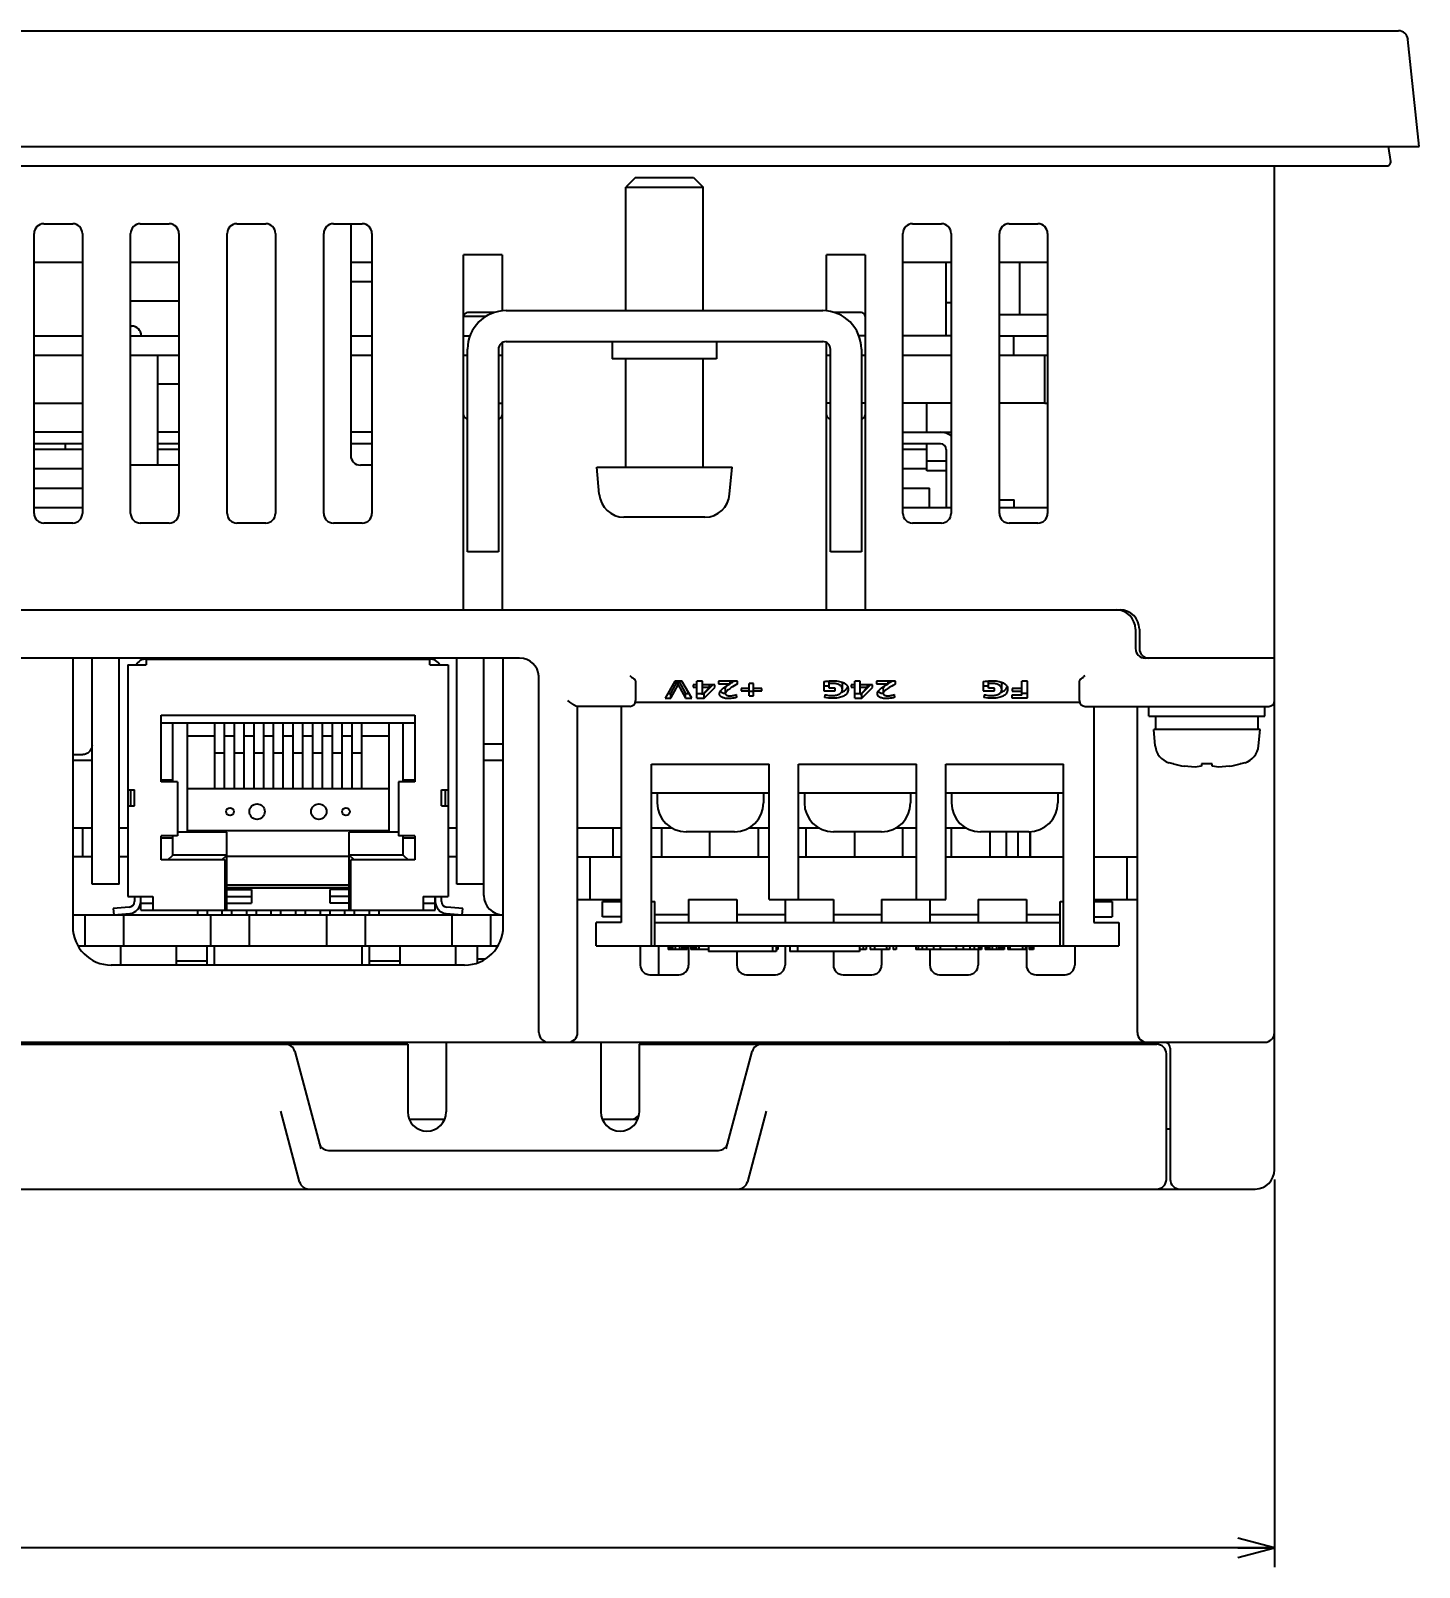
# Model space of a CAD drawing. Extents: x 0 to 563, y 0 to 379.
# Drawn here: x 212.7 to 284.6, y 0 to 79.6 of the extents above; entities that cross this region are included whole.
import ezdxf
from ezdxf.enums import TextEntityAlignment as Align

# ---------------------------------------------------------------- set-up
doc = ezdxf.new("R2010")
doc.units = 0
doc.header["$LTSCALE"] = 32.67
doc.layers.get('0').update_dxf_attribs({"linetype": 'CONTINUOUS'})
doc.layers.add('AXIS', color=7, linetype='CONTINUOUS')
doc.layers.add('DIM', color=7, linetype='CONTINUOUS')
doc.styles.get("Standard").update_dxf_attribs({"font": 'txt', "width": 0.8})
doc.dimstyles.get("Standard").update_dxf_attribs({"dimtxt": 2.5, "dimasz": 2.5, "dimexe": 1.25, "dimexo": 0.625, "dimtad": 1, "dimcen": 2.5, "dimazin": 3, "dimtfac": 1, "dimtmove": 0, "dimatfit": 3})

# ---------------------------------------------------------------- blocks, each defined once
blk = doc.blocks.new('_OPEN')
at = {"color": 0, "linetype": 'BYBLOCK'}
for p, q in [((0, 0), (-1, 0.263)), ((-1, -0.263), (0, 0)), ((-1, 0), (0, 0))]:
    blk.add_line(p, q, dxfattribs=at)
blk = doc.blocks.new('*D7')
at = {"layer": 'DIM', "color": 2, "linetype": 'CONTINUOUS'}
for p, q in [((125.098, 20.093), (125.098, 2)), ((277.098, 20.093), (277.098, 2)), ((125.098, 2), (125.098, 0)), ((277.098, 2), (277.098, 0)), ((125.098, 1), (201.098, 1)), ((277.098, 1), (201.098, 1))]:
    blk.add_line(p, q, dxfattribs=at)
at = {"layer": 'DIM', "color": 2, "linetype": 'CONTINUOUS', "xscale": 1.9, "yscale": 1.9, "zscale": 1.9, "rotation": 180}
blk.add_blockref('_OPEN', (125.098, 1), dxfattribs=at)
at = {"layer": 'DIM', "color": 2, "linetype": 'CONTINUOUS', "xscale": 1.9, "yscale": 1.9, "zscale": 1.9}
blk.add_blockref('_OPEN', (277.098, 1), dxfattribs=at)
at = {"layer": 'DIM', "color": 2, "linetype": 'CONTINUOUS', "width": 0.8}
blk.add_text('152', height=4, dxfattribs=at).set_placement((201.098, 2), align=Align.CENTER)

msp = doc.modelspace()

# ---------------------------------------------------------------- linework, layer by layer
at = {"color": 7, "linetype": 'CONTINUOUS'}
for p, q in [((118.679, 79.593), (283.517, 79.593)), ((284.598, 73.593), (284.014, 79.146)), ((117.598, 73.593), (284.598, 73.593)), ((282.98, 73.593), (283.115, 72.828)), ((119.278, 72.593), (282.918, 72.593)), ((277.098, 20.593), (277.098, 72.593)), ((243.998, 71.993), (243.498, 71.493)), ((243.998, 71.993), (246.998, 71.993)), ((246.998, 71.993), (247.498, 71.493)), ((243.498, 71.493), (247.498, 71.493)), ((243.498, 65.093), (243.498, 71.493)), ((247.498, 65.093), (247.498, 71.493)), ((213.348, 69.593), (214.848, 69.593)), ((218.348, 69.593), (219.848, 69.593)), ((223.348, 69.593), (224.848, 69.593)), ((228.348, 69.593), (229.848, 69.593)), ((229.248, 69.593), (229.248, 57.593)), ((258.348, 69.593), (259.848, 69.593)), ((263.348, 69.593), (264.848, 69.593)), ((212.848, 54.593), (212.848, 69.093)), ((215.348, 69.093), (215.348, 54.593)), ((217.848, 54.593), (217.848, 69.093)), ((220.348, 69.093), (220.348, 54.593)), ((222.848, 54.593), (222.848, 69.093)), ((225.348, 69.093), (225.348, 54.593)), ((227.848, 54.593), (227.848, 69.093)), ((230.348, 69.093), (230.348, 54.593)), ((257.848, 54.593), (257.848, 69.093)), ((260.348, 69.093), (260.348, 54.593)), ((262.848, 54.593), (262.848, 69.093)), ((265.348, 69.093), (265.348, 54.593)), ((237.098, 67.993), (235.098, 67.993)), ((235.098, 49.593), (235.098, 67.993)), ((237.098, 67.993), (237.098, 65.074)), ((255.898, 67.993), (253.898, 67.993)), ((253.898, 65.074), (253.898, 67.993)), ((255.898, 67.993), (255.898, 49.593)), ((215.348, 67.593), (212.848, 67.593)), ((220.348, 67.593), (217.848, 67.593)), ((230.348, 67.593), (229.248, 67.593)), ((260.348, 67.593), (257.848, 67.593)), ((260.098, 63.793), (260.098, 67.593)), ((265.348, 67.593), (262.848, 67.593)), ((263.898, 67.593), (263.898, 64.893)), ((230.348, 66.593), (229.248, 66.593)), ((220.348, 65.593), (217.848, 65.593)), ((260.348, 65.493), (260.098, 65.493)), ((236.256, 64.793), (235.098, 64.793)), ((236.705, 64.993), (235.298, 64.993)), ((237.298, 65.093), (253.698, 65.093)), ((255.698, 64.993), (254.291, 64.993)), ((262.848, 64.893), (265.348, 64.893)), ((212.848, 63.793), (215.348, 63.793)), ((217.848, 64.293), (217.898, 64.293)), ((217.848, 63.793), (220.348, 63.793)), ((229.248, 63.793), (230.348, 63.793)), ((235.098, 63.793), (235.43, 63.793)), ((255.898, 63.793), (255.565, 63.793)), ((260.348, 63.793), (257.848, 63.793)), ((262.848, 63.793), (265.348, 63.793)), ((263.598, 62.793), (263.598, 63.793)), ((235.298, 52.593), (235.298, 63.093)), ((236.898, 63.093), (236.898, 52.593)), ((237.098, 63.44), (237.098, 49.593)), ((237.298, 63.493), (253.698, 63.493)), ((242.798, 63.493), (242.798, 62.593)), ((248.198, 63.493), (248.198, 62.593)), ((253.898, 49.593), (253.898, 63.44)), ((254.098, 52.593), (254.098, 63.093)), ((255.698, 63.093), (255.698, 52.593)), ((212.848, 62.793), (215.348, 62.793)), ((217.848, 62.793), (220.348, 62.793)), ((219.248, 62.793), (219.248, 57.093)), ((229.248, 62.793), (230.348, 62.793)), ((235.098, 62.793), (235.298, 62.793)), ((236.898, 62.793), (237.098, 62.793)), ((248.198, 62.593), (242.798, 62.593)), ((243.498, 56.993), (243.498, 62.593)), ((247.498, 56.993), (247.498, 62.593)), ((253.898, 62.793), (254.098, 62.793)), ((255.698, 62.793), (255.898, 62.793)), ((257.848, 62.793), (260.348, 62.793)), ((262.848, 62.793), (265.348, 62.793)), ((265.198, 60.293), (265.198, 62.793)), ((220.348, 61.293), (219.248, 61.293)), ((212.848, 60.293), (215.348, 60.293)), ((236.898, 60.293), (237.098, 60.293)), ((254.098, 60.293), (253.898, 60.293)), ((255.898, 60.293), (255.698, 60.293)), ((260.348, 60.293), (257.848, 60.293)), ((259.098, 58.793), (259.098, 60.293)), ((265.198, 60.293), (262.848, 60.293)), ((215.348, 58.793), (212.848, 58.793)), ((215.348, 58.193), (212.848, 58.193)), ((220.348, 58.793), (219.248, 58.793)), ((220.348, 58.193), (219.248, 58.193)), ((230.348, 58.793), (229.248, 58.793)), ((230.348, 58.193), (229.248, 58.193)), ((257.848, 58.793), (260.348, 58.793)), ((259.798, 58.193), (257.848, 58.193)), ((259.098, 56.793), (259.098, 58.193)), ((215.348, 57.893), (212.848, 57.893)), ((220.348, 57.893), (219.248, 57.893)), ((259.098, 57.893), (257.848, 57.893)), ((260.098, 57.893), (260.098, 54.893)), ((215.348, 56.893), (212.848, 56.893)), ((220.348, 57.093), (217.848, 57.093)), ((230.348, 57.093), (229.748, 57.093)), ((241.998, 56.993), (248.998, 56.993)), ((242.122, 55.58), (241.998, 56.993)), ((248.874, 55.58), (248.998, 56.993)), ((259.098, 56.893), (257.848, 56.893)), ((260.098, 57.293), (259.098, 57.293)), ((260.098, 56.793), (259.098, 56.793)), ((212.848, 55.893), (215.348, 55.893)), ((257.848, 55.893), (259.226, 55.893)), ((259.226, 54.893), (259.226, 55.893)), ((262.848, 55.293), (263.618, 55.293)), ((263.618, 54.893), (263.618, 55.293)), ((212.848, 54.893), (215.348, 54.893)), ((243.424, 54.394), (243.398, 54.396)), ((243.398, 54.396), (243.398, 54.393)), ((243.451, 54.394), (243.424, 54.394)), ((243.478, 54.393), (243.451, 54.394)), ((244.998, 54.393), (243.478, 54.393)), ((245.332, 54.394), (244.998, 54.396)), ((244.998, 54.396), (244.998, 54.393)), ((245.665, 54.394), (245.332, 54.394)), ((245.998, 54.396), (245.665, 54.394)), ((245.998, 54.393), (245.998, 54.396)), ((247.518, 54.393), (245.998, 54.393)), ((247.545, 54.394), (247.518, 54.393)), ((247.571, 54.394), (247.545, 54.394)), ((247.598, 54.396), (247.571, 54.394)), ((257.848, 54.893), (260.348, 54.893)), ((262.848, 54.893), (265.348, 54.893)), ((214.848, 54.093), (213.348, 54.093)), ((219.848, 54.093), (218.348, 54.093)), ((224.848, 54.093), (223.348, 54.093)), ((229.848, 54.093), (228.348, 54.093)), ((259.848, 54.093), (258.348, 54.093)), ((264.848, 54.093), (263.348, 54.093)), ((236.898, 52.593), (235.298, 52.593)), ((255.698, 52.593), (254.098, 52.593)), ((125.098, 49.593), (269.098, 49.593)), ((269.898, 48.593), (269.898, 47.593)), ((270.098, 48.593), (270.098, 47.593)), ((237.998, 47.093), (138.798, 47.093)), ((214.848, 47.093), (214.848, 33.193)), ((215.848, 35.393), (215.848, 47.093)), ((217.248, 35.393), (217.248, 47.093)), ((218.648, 47.043), (233.348, 47.043)), ((218.648, 47.043), (218.648, 46.743)), ((233.348, 46.743), (233.348, 47.043)), ((234.748, 35.393), (234.748, 47.093)), ((236.148, 34.793), (236.148, 47.093)), ((237.148, 33.193), (237.148, 47.093)), ((277.098, 47.093), (270.398, 47.093)), ((217.698, 46.743), (218.648, 46.743)), ((217.698, 46.743), (217.698, 34.743)), ((233.348, 46.743), (234.298, 46.743)), ((234.298, 46.743), (234.298, 34.743)), ((243.698, 46.193), (243.766, 46.138)), ((267.23, 46.138), (267.298, 46.193)), ((238.998, 27.693), (238.998, 46.157)), ((243.766, 46.138), (243.798, 46.112)), ((243.798, 46.112), (243.828, 46.088)), ((243.828, 46.088), (243.856, 46.067)), ((243.856, 46.067), (243.88, 46.049)), ((243.88, 46.049), (243.902, 46.033)), ((243.902, 46.033), (243.925, 46.016)), ((243.925, 46.016), (243.945, 45.996)), ((243.945, 45.996), (243.963, 45.973)), ((243.963, 45.973), (243.978, 45.949)), ((243.978, 45.949), (243.989, 45.923)), ((243.989, 45.923), (243.996, 45.896)), ((243.996, 45.896), (243.998, 45.868)), ((243.998, 45.868), (243.998, 44.893)), ((246.037, 45.903), (245.539, 45.016)), ((245.834, 45.266), (246.176, 45.903)), ((245.834, 45.016), (246.208, 45.712)), ((246.401, 45.903), (246.037, 45.903)), ((246.208, 45.712), (246.208, 45.903)), ((246.208, 45.712), (246.213, 45.712)), ((246.213, 45.712), (246.213, 45.903)), ((246.213, 45.712), (246.592, 45.016)), ((246.245, 45.903), (246.592, 45.266)), ((246.91, 45.016), (246.401, 45.903)), ((247.184, 45.719), (246.995, 45.719)), ((246.995, 45.719), (246.995, 45.587)), ((246.995, 45.587), (247.184, 45.587)), ((247.468, 45.903), (247.184, 45.903)), ((247.184, 45.016), (247.184, 45.903)), ((247.468, 45.201), (247.468, 45.903)), ((248.105, 45.719), (247.468, 45.719)), ((247.468, 45.587), (247.838, 45.587)), ((247.838, 45.587), (247.472, 45.201)), ((247.552, 45.266), (248, 45.719)), ((247.552, 45.016), (248.105, 45.575)), ((247.838, 45.587), (247.838, 45.719)), ((248.105, 45.575), (248.105, 45.719)), ((249.289, 45.903), (248.306, 45.903)), ((248.306, 45.903), (248.306, 45.763)), ((248.306, 45.763), (248.91, 45.763)), ((248.375, 45.348), (248.394, 45.381)), ((248.394, 45.381), (248.422, 45.418)), ((248.395, 45.383), (248.41, 45.366)), ((248.422, 45.418), (248.458, 45.457)), ((248.458, 45.457), (248.505, 45.5)), ((248.505, 45.5), (248.562, 45.545)), ((248.562, 45.545), (248.632, 45.594)), ((248.632, 45.594), (248.713, 45.647)), ((248.649, 45.51), (248.65, 45.522)), ((248.649, 45.51), (248.649, 45.26)), ((248.65, 45.522), (248.655, 45.541)), ((248.655, 45.541), (248.664, 45.562)), ((248.664, 45.562), (248.678, 45.586)), ((248.678, 45.586), (248.698, 45.611)), ((248.709, 45.373), (248.687, 45.348)), ((248.698, 45.611), (248.724, 45.639)), ((248.735, 45.4), (248.709, 45.373)), ((248.713, 45.647), (248.806, 45.703)), ((248.724, 45.639), (248.756, 45.668)), ((248.767, 45.428), (248.735, 45.4)), ((248.756, 45.668), (248.773, 45.683)), ((248.806, 45.459), (248.767, 45.428)), ((248.806, 45.703), (248.91, 45.763)), ((248.85, 45.492), (248.806, 45.459)), ((248.902, 45.528), (248.85, 45.492)), ((248.96, 45.566), (248.902, 45.528)), ((248.91, 45.763), (248.91, 45.903)), ((248.91, 45.783), (248.953, 45.811)), ((248.953, 45.811), (249.022, 45.854)), ((249.027, 45.607), (248.96, 45.566)), ((249.022, 45.854), (249.101, 45.899)), ((249.104, 45.651), (249.027, 45.607)), ((249.101, 45.899), (249.107, 45.903)), ((249.289, 45.754), (249.104, 45.651)), ((249.289, 45.754), (249.289, 45.903)), ((249.895, 45.526), (249.468, 45.526)), ((249.468, 45.526), (249.468, 45.394)), ((249.468, 45.394), (249.895, 45.394)), ((250.116, 45.782), (249.895, 45.782)), ((249.895, 45.138), (249.895, 45.782)), ((249.895, 45.388), (250.116, 45.388)), ((250.116, 45.138), (250.116, 45.782)), ((250.544, 45.526), (250.116, 45.526)), ((250.116, 45.394), (250.544, 45.394)), ((250.544, 45.394), (250.544, 45.526)), ((253.75, 45.875), (253.808, 45.884)), ((253.75, 45.875), (253.75, 45.405)), ((253.75, 45.655), (254.029, 45.655)), ((253.75, 45.405), (254.337, 45.405)), ((253.808, 45.884), (253.865, 45.892)), ((253.865, 45.892), (253.923, 45.9)), ((253.923, 45.9), (253.982, 45.906)), ((253.982, 45.906), (254.041, 45.912)), ((254.029, 45.542), (254.029, 45.91)), ((254.07, 45.775), (254.029, 45.769)), ((254.337, 45.542), (254.029, 45.542)), ((254.041, 45.912), (254.101, 45.916)), ((254.116, 45.779), (254.07, 45.775)), ((254.101, 45.916), (254.16, 45.918)), ((254.166, 45.781), (254.116, 45.779)), ((254.16, 45.918), (254.22, 45.919)), ((254.22, 45.782), (254.166, 45.781)), ((254.22, 45.919), (254.326, 45.917)), ((254.28, 45.78), (254.22, 45.782)), ((254.335, 45.775), (254.28, 45.78)), ((254.326, 45.917), (254.419, 45.91)), ((254.386, 45.768), (254.335, 45.775)), ((254.337, 45.405), (254.337, 45.542)), ((254.432, 45.757), (254.386, 45.768)), ((254.419, 45.91), (254.502, 45.9)), ((254.475, 45.745), (254.432, 45.757)), ((254.515, 45.73), (254.475, 45.745)), ((254.502, 45.9), (254.575, 45.886)), ((254.551, 45.712), (254.515, 45.73)), ((254.584, 45.693), (254.551, 45.712)), ((254.575, 45.886), (254.641, 45.871)), ((254.614, 45.671), (254.584, 45.693)), ((254.64, 45.647), (254.614, 45.671)), ((254.664, 45.62), (254.64, 45.647)), ((254.641, 45.871), (254.7, 45.852)), ((254.683, 45.59), (254.664, 45.62)), ((254.669, 45.862), (254.683, 45.84)), ((254.68, 45.348), (254.697, 45.38)), ((254.683, 45.84), (254.698, 45.808)), ((254.698, 45.557), (254.683, 45.59)), ((254.697, 45.38), (254.708, 45.415)), ((254.698, 45.808), (254.709, 45.772)), ((254.709, 45.523), (254.698, 45.557)), ((254.7, 45.852), (254.754, 45.831)), ((254.708, 45.415), (254.713, 45.45)), ((254.709, 45.772), (254.714, 45.735)), ((254.714, 45.487), (254.709, 45.523)), ((254.713, 45.45), (254.714, 45.471)), ((254.714, 45.735), (254.714, 45.721)), ((254.714, 45.471), (254.714, 45.721)), ((254.714, 45.471), (254.714, 45.487)), ((254.74, 45.356), (254.788, 45.379)), ((254.754, 45.831), (254.802, 45.808)), ((254.788, 45.379), (254.832, 45.405)), ((254.802, 45.808), (254.845, 45.783)), ((254.832, 45.405), (254.871, 45.434)), ((254.845, 45.783), (254.883, 45.756)), ((254.871, 45.434), (254.906, 45.465)), ((254.883, 45.756), (254.916, 45.727)), ((254.906, 45.465), (254.937, 45.499)), ((254.916, 45.727), (254.945, 45.695)), ((254.937, 45.499), (254.964, 45.536)), ((254.945, 45.695), (254.969, 45.661)), ((254.964, 45.536), (254.986, 45.577)), ((254.969, 45.661), (254.99, 45.622)), ((254.986, 45.577), (254.996, 45.605)), ((255.004, 45.378), (254.987, 45.33)), ((254.99, 45.622), (255.006, 45.577)), ((255.014, 45.428), (255.004, 45.378)), ((255.006, 45.577), (255.015, 45.529)), ((255.018, 45.483), (255.014, 45.428)), ((255.015, 45.529), (255.018, 45.483)), ((255.36, 45.719), (255.171, 45.719)), ((255.171, 45.719), (255.171, 45.587)), ((255.171, 45.587), (255.36, 45.587)), ((255.644, 45.903), (255.36, 45.903)), ((255.36, 45.016), (255.36, 45.903)), ((255.644, 45.202), (255.644, 45.903)), ((256.282, 45.719), (255.644, 45.719)), ((255.644, 45.587), (256.015, 45.587)), ((256.015, 45.587), (255.648, 45.202)), ((255.729, 45.266), (256.176, 45.719)), ((255.729, 45.016), (256.282, 45.575)), ((256.015, 45.587), (256.015, 45.719)), ((256.282, 45.575), (256.282, 45.719)), ((257.465, 45.903), (256.482, 45.903)), ((256.482, 45.903), (256.482, 45.763)), ((256.482, 45.763), (257.086, 45.763)), ((256.552, 45.348), (256.571, 45.382)), ((256.571, 45.382), (256.599, 45.418)), ((256.572, 45.383), (256.586, 45.366)), ((256.599, 45.418), (256.635, 45.457)), ((256.635, 45.457), (256.682, 45.5)), ((256.682, 45.5), (256.739, 45.546)), ((256.739, 45.546), (256.808, 45.595)), ((256.808, 45.595), (256.89, 45.647)), ((256.825, 45.51), (256.826, 45.522)), ((256.825, 45.51), (256.825, 45.26)), ((256.826, 45.522), (256.831, 45.541)), ((256.831, 45.541), (256.84, 45.562)), ((256.84, 45.562), (256.854, 45.586)), ((256.854, 45.586), (256.874, 45.611)), ((256.884, 45.373), (256.863, 45.348)), ((256.874, 45.611), (256.9, 45.639)), ((256.911, 45.399), (256.884, 45.373)), ((256.89, 45.647), (256.983, 45.703)), ((256.9, 45.639), (256.932, 45.668)), ((256.943, 45.428), (256.911, 45.399)), ((256.932, 45.668), (256.948, 45.682)), ((256.981, 45.459), (256.943, 45.428)), ((257.026, 45.492), (256.981, 45.459)), ((256.983, 45.703), (257.086, 45.763)), ((257.077, 45.527), (257.026, 45.492)), ((257.136, 45.565), (257.077, 45.527)), ((257.086, 45.763), (257.086, 45.903)), ((257.086, 45.783), (257.129, 45.811)), ((257.129, 45.811), (257.199, 45.854)), ((257.203, 45.606), (257.136, 45.565)), ((257.199, 45.854), (257.277, 45.899)), ((257.279, 45.65), (257.203, 45.606)), ((257.277, 45.899), (257.284, 45.903)), ((257.366, 45.699), (257.279, 45.65)), ((257.465, 45.754), (257.366, 45.699)), ((257.465, 45.754), (257.465, 45.903)), ((262.005, 45.875), (262.063, 45.884)), ((262.005, 45.875), (262.005, 45.405)), ((262.005, 45.655), (262.284, 45.655)), ((262.005, 45.405), (262.593, 45.405)), ((262.063, 45.884), (262.121, 45.892)), ((262.121, 45.892), (262.179, 45.9)), ((262.179, 45.9), (262.237, 45.906)), ((262.237, 45.906), (262.297, 45.912)), ((262.284, 45.542), (262.284, 45.91)), ((262.326, 45.775), (262.284, 45.769)), ((262.593, 45.542), (262.284, 45.542)), ((262.297, 45.912), (262.356, 45.916)), ((262.372, 45.779), (262.326, 45.775)), ((262.356, 45.916), (262.416, 45.918)), ((262.422, 45.781), (262.372, 45.779)), ((262.416, 45.918), (262.476, 45.919)), ((262.476, 45.782), (262.422, 45.781)), ((262.476, 45.919), (262.581, 45.917)), ((262.536, 45.78), (262.476, 45.782)), ((262.591, 45.775), (262.536, 45.78)), ((262.581, 45.917), (262.675, 45.91)), ((262.642, 45.768), (262.591, 45.775)), ((262.593, 45.405), (262.593, 45.542)), ((262.688, 45.757), (262.642, 45.768)), ((262.675, 45.91), (262.757, 45.9)), ((262.731, 45.745), (262.688, 45.757)), ((262.77, 45.73), (262.731, 45.745)), ((262.757, 45.9), (262.831, 45.886)), ((262.806, 45.712), (262.77, 45.73)), ((262.839, 45.693), (262.806, 45.712)), ((262.831, 45.886), (262.897, 45.871)), ((262.869, 45.671), (262.839, 45.693)), ((262.896, 45.647), (262.869, 45.671)), ((262.919, 45.62), (262.896, 45.647)), ((262.897, 45.871), (262.956, 45.852)), ((262.939, 45.59), (262.919, 45.62)), ((262.924, 45.862), (262.939, 45.84)), ((262.936, 45.348), (262.952, 45.38)), ((262.939, 45.84), (262.954, 45.808)), ((262.954, 45.557), (262.939, 45.59)), ((262.952, 45.38), (262.963, 45.415)), ((262.954, 45.808), (262.964, 45.772)), ((262.964, 45.523), (262.954, 45.557)), ((262.956, 45.852), (263.01, 45.831)), ((262.963, 45.415), (262.969, 45.45)), ((262.964, 45.772), (262.969, 45.735)), ((262.969, 45.487), (262.964, 45.523)), ((262.969, 45.735), (262.97, 45.721)), ((262.97, 45.471), (262.969, 45.487)), ((262.969, 45.45), (262.97, 45.471)), ((262.97, 45.471), (262.97, 45.721)), ((262.996, 45.356), (263.044, 45.379)), ((263.01, 45.831), (263.058, 45.808)), ((263.044, 45.379), (263.088, 45.405)), ((263.058, 45.808), (263.101, 45.783)), ((263.088, 45.405), (263.127, 45.434)), ((263.101, 45.783), (263.139, 45.756)), ((263.127, 45.434), (263.162, 45.465)), ((263.139, 45.756), (263.172, 45.727)), ((263.162, 45.465), (263.193, 45.499)), ((263.172, 45.727), (263.201, 45.695)), ((263.193, 45.499), (263.219, 45.536)), ((263.201, 45.695), (263.225, 45.661)), ((263.219, 45.536), (263.241, 45.577)), ((263.225, 45.661), (263.246, 45.622)), ((263.241, 45.577), (263.252, 45.605)), ((263.26, 45.378), (263.243, 45.33)), ((263.246, 45.622), (263.261, 45.577)), ((263.27, 45.428), (263.26, 45.378)), ((263.261, 45.577), (263.271, 45.529)), ((263.274, 45.483), (263.27, 45.428)), ((263.271, 45.529), (263.274, 45.483)), ((264.006, 45.522), (263.514, 45.522)), ((263.514, 45.522), (263.514, 45.385)), ((263.514, 45.385), (264.006, 45.385)), ((264.298, 45.904), (264.006, 45.904)), ((264.006, 45.17), (264.006, 45.904)), ((264.298, 45.032), (264.298, 45.904)), ((266.998, 45.868), (267, 45.896)), ((266.998, 44.893), (266.998, 45.868)), ((267, 45.896), (267.007, 45.923)), ((267.007, 45.923), (267.018, 45.949)), ((267.018, 45.949), (267.033, 45.973)), ((267.033, 45.973), (267.05, 45.996)), ((267.05, 45.996), (267.071, 46.016)), ((267.071, 46.016), (267.094, 46.033)), ((267.094, 46.033), (267.116, 46.049)), ((267.116, 46.049), (267.14, 46.067)), ((267.14, 46.067), (267.168, 46.088)), ((267.168, 46.088), (267.197, 46.112)), ((267.197, 46.112), (267.23, 46.138)), ((240.606, 44.81), (240.498, 44.893)), ((240.656, 44.772), (240.606, 44.81)), ((240.704, 44.736), (240.656, 44.772)), ((240.748, 44.705), (240.704, 44.736)), ((240.788, 44.677), (240.748, 44.705)), ((240.823, 44.653), (240.788, 44.677)), ((240.854, 44.634), (240.823, 44.653)), ((240.881, 44.619), (240.854, 44.634)), ((240.904, 44.608), (240.881, 44.619)), ((240.925, 44.6), (240.904, 44.608)), ((240.942, 44.595), (240.925, 44.6)), ((240.956, 44.593), (240.942, 44.595)), ((243.698, 44.593), (240.956, 44.593)), ((240.998, 27.693), (240.998, 44.593)), ((243.258, 44.593), (243.258, 33.393)), ((267.015, 44.793), (243.981, 44.793)), ((245.539, 45.016), (245.834, 45.016)), ((245.68, 45.266), (245.834, 45.266)), ((245.834, 45.016), (245.834, 45.266)), ((246.592, 45.266), (246.766, 45.266)), ((246.592, 45.016), (246.592, 45.266)), ((246.592, 45.016), (246.91, 45.016)), ((247.184, 45.266), (247.468, 45.266)), ((247.184, 45.016), (247.552, 45.016)), ((247.472, 45.201), (247.468, 45.201)), ((247.533, 45.266), (247.552, 45.266)), ((247.552, 45.016), (247.552, 45.266)), ((248.352, 45.26), (248.355, 45.288)), ((248.354, 45.232), (248.352, 45.26)), ((248.359, 45.203), (248.354, 45.232)), ((248.355, 45.288), (248.362, 45.317)), ((248.369, 45.175), (248.359, 45.203)), ((248.362, 45.317), (248.375, 45.348)), ((248.382, 45.15), (248.369, 45.175)), ((248.399, 45.128), (248.382, 45.15)), ((248.419, 45.107), (248.399, 45.128)), ((248.41, 45.366), (248.432, 45.345)), ((248.442, 45.088), (248.419, 45.107)), ((248.432, 45.345), (248.458, 45.327)), ((248.468, 45.071), (248.442, 45.088)), ((248.458, 45.327), (248.487, 45.311)), ((248.498, 45.055), (248.468, 45.071)), ((248.487, 45.311), (248.52, 45.296)), ((248.533, 45.041), (248.498, 45.055)), ((248.52, 45.296), (248.557, 45.283)), ((248.572, 45.029), (248.533, 45.041)), ((248.557, 45.283), (248.601, 45.271)), ((248.616, 45.018), (248.572, 45.029)), ((248.601, 45.271), (248.65, 45.262)), ((248.665, 45.01), (248.616, 45.018)), ((248.652, 45.283), (248.649, 45.265)), ((248.649, 45.265), (248.649, 45.26)), ((248.649, 45.26), (248.65, 45.248)), ((248.65, 45.248), (248.654, 45.233)), ((248.659, 45.303), (248.652, 45.283)), ((248.654, 45.233), (248.661, 45.22)), ((248.671, 45.324), (248.659, 45.303)), ((248.661, 45.22), (248.67, 45.207)), ((248.722, 45.004), (248.665, 45.01)), ((248.67, 45.207), (248.682, 45.195)), ((248.687, 45.348), (248.671, 45.324)), ((248.682, 45.195), (248.697, 45.184)), ((248.697, 45.184), (248.715, 45.174)), ((248.715, 45.174), (248.736, 45.165)), ((248.786, 45.001), (248.722, 45.004)), ((248.736, 45.165), (248.76, 45.157)), ((248.76, 45.157), (248.788, 45.15)), ((248.858, 45.001), (248.786, 45.001)), ((248.788, 45.15), (248.82, 45.145)), ((248.82, 45.145), (248.854, 45.142)), ((248.854, 45.142), (248.891, 45.14)), ((248.936, 45.005), (248.858, 45.001)), ((248.891, 45.14), (248.933, 45.142)), ((248.933, 45.142), (248.976, 45.145)), ((249.018, 45.014), (248.936, 45.005)), ((248.976, 45.145), (249.018, 45.151)), ((249.018, 45.151), (249.061, 45.159)), ((249.1, 45.027), (249.018, 45.014)), ((249.061, 45.159), (249.104, 45.17)), ((249.179, 45.044), (249.1, 45.027)), ((249.104, 45.17), (249.148, 45.182)), ((249.148, 45.182), (249.19, 45.196)), ((249.255, 45.064), (249.179, 45.044)), ((249.19, 45.196), (249.231, 45.212)), ((249.255, 45.064), (249.231, 45.212)), ((249.895, 45.138), (250.116, 45.138)), ((253.812, 45.201), (253.793, 45.053)), ((253.891, 45.038), (253.793, 45.053)), ((253.812, 45.201), (253.872, 45.187)), ((253.872, 45.187), (253.943, 45.173)), ((253.994, 45.027), (253.891, 45.038)), ((253.943, 45.173), (254.022, 45.163)), ((254.104, 45.019), (253.994, 45.027)), ((254.022, 45.163), (254.102, 45.157)), ((254.102, 45.157), (254.178, 45.155)), ((254.22, 45.017), (254.104, 45.019)), ((254.178, 45.155), (254.246, 45.156)), ((254.32, 45.019), (254.22, 45.017)), ((254.246, 45.156), (254.308, 45.161)), ((254.308, 45.161), (254.363, 45.169)), ((254.409, 45.026), (254.32, 45.019)), ((254.363, 45.169), (254.414, 45.179)), ((254.489, 45.036), (254.409, 45.026)), ((254.414, 45.179), (254.461, 45.192)), ((254.461, 45.192), (254.504, 45.208)), ((254.56, 45.05), (254.489, 45.036)), ((254.504, 45.208), (254.543, 45.226)), ((254.543, 45.226), (254.578, 45.246)), ((254.625, 45.065), (254.56, 45.05)), ((254.578, 45.246), (254.609, 45.267)), ((254.609, 45.267), (254.636, 45.291)), ((254.684, 45.084), (254.625, 45.065)), ((254.636, 45.291), (254.66, 45.318)), ((254.66, 45.318), (254.68, 45.348)), ((254.667, 45.329), (254.687, 45.335)), ((254.738, 45.105), (254.684, 45.084)), ((254.687, 45.335), (254.74, 45.356)), ((254.788, 45.129), (254.738, 45.105)), ((254.832, 45.155), (254.788, 45.129)), ((254.871, 45.183), (254.832, 45.155)), ((254.906, 45.214), (254.871, 45.183)), ((254.937, 45.249), (254.906, 45.214)), ((254.964, 45.287), (254.937, 45.249)), ((254.987, 45.33), (254.964, 45.287)), ((255.36, 45.266), (255.644, 45.266)), ((255.36, 45.016), (255.729, 45.016)), ((255.648, 45.202), (255.644, 45.202)), ((255.71, 45.266), (255.729, 45.266)), ((255.729, 45.016), (255.729, 45.266)), ((256.529, 45.26), (256.531, 45.288)), ((256.531, 45.232), (256.529, 45.26)), ((256.531, 45.288), (256.539, 45.317)), ((256.536, 45.203), (256.531, 45.232)), ((256.546, 45.176), (256.536, 45.203)), ((256.539, 45.317), (256.552, 45.348)), ((256.559, 45.151), (256.546, 45.176)), ((256.576, 45.128), (256.559, 45.151)), ((256.595, 45.107), (256.576, 45.128)), ((256.586, 45.366), (256.609, 45.346)), ((256.618, 45.089), (256.595, 45.107)), ((256.609, 45.346), (256.634, 45.327)), ((256.644, 45.071), (256.618, 45.089)), ((256.634, 45.327), (256.663, 45.311)), ((256.675, 45.055), (256.644, 45.071)), ((256.663, 45.311), (256.696, 45.296)), ((256.709, 45.041), (256.675, 45.055)), ((256.696, 45.296), (256.733, 45.283)), ((256.749, 45.029), (256.709, 45.041)), ((256.733, 45.283), (256.777, 45.272)), ((256.792, 45.019), (256.749, 45.029)), ((256.777, 45.272), (256.826, 45.263)), ((256.841, 45.01), (256.792, 45.019)), ((256.826, 45.265), (256.825, 45.26)), ((256.825, 45.26), (256.826, 45.248)), ((256.828, 45.283), (256.826, 45.265)), ((256.826, 45.248), (256.83, 45.233)), ((256.835, 45.303), (256.828, 45.283)), ((256.83, 45.233), (256.837, 45.219)), ((256.847, 45.324), (256.835, 45.303)), ((256.837, 45.219), (256.847, 45.207)), ((256.898, 45.004), (256.841, 45.01)), ((256.863, 45.348), (256.847, 45.324)), ((256.847, 45.207), (256.859, 45.195)), ((256.859, 45.195), (256.874, 45.184)), ((256.874, 45.184), (256.891, 45.174)), ((256.891, 45.174), (256.912, 45.165)), ((256.962, 45.001), (256.898, 45.004)), ((256.912, 45.165), (256.937, 45.157)), ((256.937, 45.157), (256.965, 45.15)), ((257.034, 45.001), (256.962, 45.001)), ((256.965, 45.15), (256.996, 45.145)), ((256.996, 45.145), (257.03, 45.142)), ((257.03, 45.142), (257.067, 45.14)), ((257.113, 45.005), (257.034, 45.001)), ((257.067, 45.14), (257.109, 45.142)), ((257.109, 45.142), (257.152, 45.145)), ((257.195, 45.014), (257.113, 45.005)), ((257.152, 45.145), (257.194, 45.151)), ((257.194, 45.151), (257.237, 45.16)), ((257.277, 45.027), (257.195, 45.014)), ((257.237, 45.16), (257.281, 45.17)), ((257.356, 45.044), (257.277, 45.027)), ((257.281, 45.17), (257.324, 45.182)), ((257.324, 45.182), (257.367, 45.196)), ((257.431, 45.064), (257.356, 45.044)), ((257.367, 45.196), (257.408, 45.212)), ((257.431, 45.064), (257.408, 45.212)), ((262.068, 45.201), (262.049, 45.053)), ((262.146, 45.038), (262.049, 45.053)), ((262.068, 45.201), (262.127, 45.187)), ((262.127, 45.187), (262.199, 45.173)), ((262.25, 45.027), (262.146, 45.038)), ((262.199, 45.173), (262.277, 45.163)), ((262.36, 45.019), (262.25, 45.027)), ((262.277, 45.163), (262.357, 45.157)), ((262.357, 45.157), (262.433, 45.155)), ((262.476, 45.017), (262.36, 45.019)), ((262.433, 45.155), (262.502, 45.156)), ((262.576, 45.019), (262.476, 45.017)), ((262.502, 45.156), (262.563, 45.161)), ((262.563, 45.161), (262.619, 45.169)), ((262.665, 45.026), (262.576, 45.019)), ((262.619, 45.169), (262.67, 45.179)), ((262.744, 45.036), (262.665, 45.026)), ((262.67, 45.179), (262.717, 45.192)), ((262.717, 45.192), (262.76, 45.208)), ((262.816, 45.05), (262.744, 45.036)), ((262.76, 45.208), (262.798, 45.226)), ((262.798, 45.226), (262.833, 45.246)), ((262.881, 45.065), (262.816, 45.05)), ((262.833, 45.246), (262.864, 45.267)), ((262.864, 45.267), (262.892, 45.291)), ((262.94, 45.084), (262.881, 45.065)), ((262.892, 45.291), (262.916, 45.318)), ((262.916, 45.318), (262.936, 45.348)), ((262.923, 45.329), (262.942, 45.335)), ((262.994, 45.105), (262.94, 45.084)), ((262.942, 45.335), (262.996, 45.356)), ((263.043, 45.129), (262.994, 45.105)), ((263.087, 45.155), (263.043, 45.129)), ((263.127, 45.183), (263.087, 45.155)), ((263.162, 45.214), (263.127, 45.183)), ((263.193, 45.249), (263.162, 45.214)), ((263.22, 45.287), (263.193, 45.249)), ((263.243, 45.33), (263.22, 45.287)), ((264.006, 45.17), (263.49, 45.17)), ((263.49, 45.17), (263.49, 45.032)), ((263.49, 45.032), (264.298, 45.032)), ((264.006, 45.282), (264.298, 45.282)), ((267.298, 44.593), (276.798, 44.593)), ((267.738, 44.593), (267.738, 33.393)), ((269.998, 27.693), (269.998, 44.593)), ((270.598, 44.093), (270.598, 44.593)), ((276.598, 44.093), (276.598, 44.593)), ((219.428, 44.143), (232.568, 44.143)), ((219.428, 40.683), (219.428, 44.143)), ((232.568, 44.143), (232.568, 40.683)), ((270.598, 44.093), (276.598, 44.093)), ((270.948, 43.393), (270.948, 44.093)), ((276.248, 43.393), (276.248, 44.093)), ((219.428, 43.743), (232.568, 43.743)), ((220.028, 40.683), (220.028, 43.743)), ((220.778, 43.743), (220.778, 38.083)), ((222.191, 43.043), (220.778, 43.043)), ((222.191, 43.743), (222.191, 40.343)), ((222.691, 43.743), (222.691, 40.343)), ((223.207, 43.043), (222.691, 43.043)), ((223.207, 43.743), (223.207, 40.343)), ((223.707, 43.743), (223.707, 40.343)), ((224.223, 43.043), (223.707, 43.043)), ((224.223, 43.743), (224.223, 40.343)), ((224.723, 43.743), (224.723, 40.343)), ((225.239, 43.043), (224.723, 43.043)), ((225.239, 43.743), (225.239, 40.343)), ((225.739, 43.743), (225.739, 40.343)), ((226.255, 43.043), (225.739, 43.043)), ((226.255, 43.743), (226.255, 40.343)), ((226.755, 43.743), (226.755, 40.343)), ((227.271, 43.043), (226.755, 43.043)), ((227.271, 43.743), (227.271, 40.343)), ((227.771, 43.743), (227.771, 40.343)), ((228.287, 43.043), (227.771, 43.043)), ((228.287, 43.743), (228.287, 40.343)), ((228.787, 43.743), (228.787, 40.343)), ((229.303, 43.043), (228.787, 43.043)), ((229.303, 43.743), (229.303, 40.343)), ((229.803, 43.743), (229.803, 40.343)), ((231.218, 43.043), (229.803, 43.043)), ((231.218, 43.743), (231.218, 38.083)), ((231.968, 40.683), (231.968, 43.743)), ((276.348, 43.393), (270.848, 43.393)), ((270.922, 42.546), (270.848, 43.393)), ((276.274, 42.546), (276.348, 43.393)), ((215.662, 42.204), (215.624, 42.176)), ((215.699, 42.237), (215.662, 42.204)), ((215.733, 42.275), (215.699, 42.237)), ((215.765, 42.318), (215.733, 42.275)), ((215.793, 42.366), (215.765, 42.318)), ((215.816, 42.418), (215.793, 42.366)), ((215.834, 42.474), (215.816, 42.418)), ((215.844, 42.533), (215.834, 42.474)), ((215.848, 42.593), (215.844, 42.533)), ((222.191, 42.188), (222.691, 42.188)), ((223.207, 42.188), (223.707, 42.188)), ((224.223, 42.188), (224.723, 42.188)), ((225.239, 42.188), (225.739, 42.188)), ((226.255, 42.188), (226.755, 42.188)), ((227.271, 42.188), (227.771, 42.188)), ((228.287, 42.188), (228.787, 42.188)), ((229.303, 42.188), (229.803, 42.188)), ((237.148, 42.643), (236.148, 42.643)), ((215.348, 42.093), (214.848, 42.093)), ((215.848, 41.793), (214.848, 41.793)), ((215.387, 42.095), (215.348, 42.093)), ((215.427, 42.1), (215.387, 42.095)), ((215.466, 42.108), (215.427, 42.1)), ((215.506, 42.119), (215.466, 42.108)), ((215.545, 42.134), (215.506, 42.119)), ((215.585, 42.153), (215.545, 42.134)), ((215.624, 42.176), (215.585, 42.153)), ((237.148, 41.793), (236.148, 41.793)), ((244.828, 41.593), (250.928, 41.593)), ((244.828, 32.193), (244.828, 41.593)), ((250.928, 34.593), (250.928, 41.593)), ((252.448, 41.593), (258.548, 41.593)), ((252.448, 34.593), (252.448, 41.593)), ((258.548, 34.593), (258.548, 41.593)), ((260.068, 41.593), (266.168, 41.593)), ((260.068, 34.593), (260.068, 41.593)), ((266.168, 32.193), (266.168, 41.593)), ((271.848, 41.616), (271.638, 41.673)), ((271.87, 41.616), (271.848, 41.616)), ((272.607, 41.474), (272.43, 41.497)), ((272.795, 41.457), (272.607, 41.474)), ((272.993, 41.446), (272.795, 41.457)), ((273.093, 41.455), (272.993, 41.446)), ((273.202, 41.472), (273.093, 41.455)), ((273.318, 41.497), (273.202, 41.472)), ((273.878, 41.616), (273.318, 41.616)), ((273.318, 41.616), (273.318, 41.497)), ((273.878, 41.497), (273.878, 41.616)), ((273.986, 41.473), (273.878, 41.497)), ((274.094, 41.456), (273.986, 41.473)), ((274.203, 41.446), (274.094, 41.456)), ((274.384, 41.456), (274.203, 41.446)), ((274.571, 41.472), (274.384, 41.456)), ((274.765, 41.497), (274.571, 41.472)), ((275.348, 41.616), (275.325, 41.616)), ((275.558, 41.673), (275.348, 41.616)), ((219.428, 40.783), (220.028, 40.783)), ((220.278, 40.683), (219.428, 40.683)), ((220.278, 40.683), (220.278, 37.883)), ((232.568, 40.683), (231.718, 40.683)), ((231.718, 40.683), (231.718, 37.883)), ((231.968, 40.783), (232.568, 40.783)), ((217.698, 40.273), (218.048, 40.273)), ((217.848, 40.273), (217.848, 39.443)), ((218.048, 39.443), (218.048, 40.273)), ((220.778, 40.343), (231.218, 40.343)), ((233.948, 40.273), (234.298, 40.273)), ((233.948, 39.443), (233.948, 40.273)), ((234.148, 40.273), (234.148, 39.443)), ((250.928, 40.093), (244.828, 40.093)), ((245.128, 40.093), (245.128, 39.593)), ((250.628, 40.093), (250.628, 39.593)), ((258.548, 40.093), (252.448, 40.093)), ((252.748, 40.093), (252.748, 39.593)), ((258.248, 40.093), (258.248, 39.593)), ((266.168, 40.093), (260.068, 40.093)), ((260.368, 40.093), (260.368, 39.593)), ((265.868, 40.093), (265.868, 39.593)), ((217.698, 39.443), (218.048, 39.443)), ((233.948, 39.443), (234.298, 39.443)), ((215.348, 38.293), (215.348, 36.793)), ((242.848, 36.793), (242.848, 38.293)), ((245.884, 38.293), (244.828, 38.293)), ((245.348, 38.293), (245.348, 36.793)), ((250.928, 38.293), (249.872, 38.293)), ((250.348, 38.293), (250.348, 36.793)), ((253.504, 38.293), (252.448, 38.293)), ((252.848, 36.793), (252.848, 38.293)), ((258.548, 38.293), (257.492, 38.293)), ((257.848, 36.793), (257.848, 38.293)), ((260.348, 38.293), (260.348, 36.793)), ((220.278, 37.883), (219.428, 37.883)), ((219.428, 36.643), (219.428, 37.883)), ((219.428, 37.783), (220.028, 37.783)), ((220.028, 36.893), (220.028, 37.883)), ((222.823, 38.083), (220.278, 38.083)), ((231.173, 38.143), (220.823, 38.143)), ((220.823, 38.143), (220.823, 38.083)), ((222.823, 34.043), (222.823, 38.083)), ((231.718, 38.083), (229.173, 38.083)), ((229.173, 34.043), (229.173, 38.083)), ((231.173, 38.083), (231.173, 38.143)), ((232.568, 37.883), (231.718, 37.883)), ((231.968, 36.893), (231.968, 37.883)), ((231.968, 37.783), (232.568, 37.783)), ((232.568, 37.883), (232.568, 36.643)), ((249.128, 38.093), (246.628, 38.093)), ((247.848, 36.793), (247.848, 38.093)), ((256.748, 38.093), (254.248, 38.093)), ((255.348, 38.093), (255.348, 36.793)), ((264.368, 38.093), (261.868, 38.093)), ((262.348, 38.093), (262.348, 36.793)), ((263.198, 38.093), (263.198, 36.793)), ((263.798, 38.093), (263.798, 36.793)), ((264.448, 36.793), (264.448, 38.098)), ((215.848, 36.793), (214.848, 36.793)), ((217.698, 36.793), (217.248, 36.793)), ((222.748, 36.643), (219.428, 36.643)), ((219.778, 36.643), (220.028, 36.893)), ((222.823, 36.893), (220.028, 36.893)), ((222.573, 36.643), (222.823, 36.893)), ((222.748, 34.043), (222.748, 36.643)), ((222.823, 36.843), (229.173, 36.843)), ((231.968, 36.893), (229.173, 36.893)), ((229.423, 36.643), (229.173, 36.893)), ((232.568, 36.643), (229.248, 36.643)), ((229.248, 34.043), (229.248, 36.643)), ((231.968, 36.893), (232.218, 36.643)), ((234.748, 36.793), (234.298, 36.793)), ((240.998, 36.793), (243.258, 36.793)), ((241.648, 34.593), (241.648, 36.793)), ((244.828, 36.793), (250.928, 36.793)), ((252.448, 36.793), (258.548, 36.793)), ((260.068, 36.793), (266.168, 36.793)), ((267.738, 36.793), (269.469, 36.793)), ((217.248, 35.393), (215.848, 35.393)), ((222.823, 35.343), (229.173, 35.343)), ((229.173, 35.311), (222.823, 35.311)), ((222.823, 35.193), (229.173, 35.193)), ((222.823, 35.113), (224.108, 35.113)), ((223.078, 35.343), (223.078, 35.311)), ((223.848, 35.343), (223.848, 35.311)), ((224.108, 35.113), (224.108, 34.393)), ((224.348, 35.343), (224.348, 35.311)), ((225.118, 35.343), (225.118, 35.311)), ((225.618, 35.343), (225.618, 35.311)), ((226.388, 35.343), (226.388, 35.311)), ((226.888, 35.343), (226.888, 35.311)), ((227.658, 35.343), (227.658, 35.311)), ((228.158, 35.343), (228.158, 35.311)), ((229.173, 35.113), (228.175, 35.113)), ((228.175, 34.393), (228.175, 35.113)), ((228.928, 35.343), (228.928, 35.311)), ((236.148, 35.393), (234.748, 35.393)), ((217.698, 34.743), (218.998, 34.743)), ((218.048, 34.743), (218.048, 34.488)), ((218.373, 34.488), (218.373, 34.743)), ((218.378, 34.043), (218.378, 34.743)), ((218.378, 34.393), (218.998, 34.393)), ((218.998, 34.743), (218.998, 34.043)), ((222.748, 34.393), (224.108, 34.393)), ((222.823, 34.743), (224.108, 34.743)), ((229.173, 34.743), (228.175, 34.743)), ((229.248, 34.393), (228.175, 34.393)), ((232.998, 34.743), (234.298, 34.743)), ((232.998, 34.743), (232.998, 34.043)), ((232.998, 34.393), (233.618, 34.393)), ((233.618, 34.043), (233.618, 34.743)), ((233.623, 34.743), (233.623, 34.488)), ((233.948, 34.488), (233.948, 34.743)), ((240.998, 34.593), (243.258, 34.593)), ((242.298, 34.493), (243.258, 34.493)), ((242.298, 33.693), (242.298, 34.493)), ((244.828, 34.493), (244.998, 34.493)), ((244.998, 32.193), (244.998, 34.493)), ((246.748, 34.593), (249.248, 34.593)), ((246.748, 34.593), (246.748, 33.393)), ((249.248, 34.593), (249.248, 33.393)), ((250.928, 34.593), (254.248, 34.593)), ((251.748, 34.593), (251.748, 33.393)), ((254.248, 34.593), (254.248, 33.393)), ((256.748, 34.593), (260.068, 34.593)), ((256.748, 34.593), (256.748, 33.393)), ((259.248, 34.593), (259.248, 33.393)), ((261.748, 34.593), (264.248, 34.593)), ((261.748, 34.593), (261.748, 33.393)), ((264.248, 34.593), (264.248, 33.393)), ((265.998, 34.493), (266.168, 34.493)), ((265.998, 32.193), (265.998, 34.493)), ((267.738, 34.593), (269.998, 34.593)), ((267.738, 34.493), (268.698, 34.493)), ((268.698, 34.493), (268.698, 33.693)), ((214.848, 33.793), (237.148, 33.793)), ((215.498, 32.193), (215.498, 33.793)), ((217.774, 34.189), (216.948, 34.117)), ((216.948, 34.117), (216.976, 33.793)), ((216.976, 33.793), (217.802, 33.866)), ((217.498, 32.193), (217.498, 33.793)), ((218.378, 34.043), (233.618, 34.043)), ((221.308, 34.043), (221.308, 33.793)), ((221.808, 34.043), (221.808, 33.793)), ((221.998, 32.193), (221.998, 33.793)), ((222.578, 34.043), (222.578, 33.793)), ((223.078, 34.043), (223.078, 33.793)), ((223.848, 34.043), (223.848, 33.793)), ((223.998, 32.193), (223.998, 33.793)), ((224.348, 34.043), (224.348, 33.793)), ((225.118, 34.043), (225.118, 33.793)), ((225.618, 34.043), (225.618, 33.793)), ((226.388, 34.043), (226.388, 33.793)), ((226.888, 34.043), (226.888, 33.793)), ((227.658, 34.043), (227.658, 33.793)), ((227.998, 33.793), (227.998, 32.193)), ((228.158, 34.043), (228.158, 33.793)), ((228.928, 34.043), (228.928, 33.793)), ((229.428, 34.043), (229.428, 33.793)), ((229.998, 33.793), (229.998, 32.193)), ((230.198, 34.043), (230.198, 33.793)), ((230.698, 34.043), (230.698, 33.793)), ((234.193, 33.866), (235.02, 33.793)), ((235.048, 34.117), (234.222, 34.189)), ((234.498, 32.193), (234.498, 33.793)), ((235.02, 33.793), (235.048, 34.117)), ((236.498, 32.193), (236.498, 33.793)), ((243.258, 33.693), (242.298, 33.693)), ((246.748, 33.793), (244.998, 33.793)), ((251.748, 33.793), (249.248, 33.793)), ((256.748, 33.793), (254.248, 33.793)), ((261.748, 33.793), (259.248, 33.793)), ((265.998, 33.793), (264.248, 33.793)), ((267.738, 33.693), (268.698, 33.693)), ((243.258, 33.393), (241.958, 33.393)), ((241.958, 32.193), (241.958, 33.393)), ((244.998, 33.393), (265.998, 33.393)), ((267.738, 33.393), (269.038, 33.393)), ((269.038, 33.393), (269.038, 32.193)), ((215.116, 32.193), (236.88, 32.193)), ((217.326, 32.193), (217.326, 31.193)), ((220.198, 32.193), (220.198, 31.193)), ((221.798, 32.193), (221.798, 31.193)), ((222.169, 32.193), (222.169, 31.193)), ((229.826, 32.193), (229.826, 31.193)), ((230.198, 32.193), (230.198, 31.193)), ((231.798, 32.193), (231.798, 31.193)), ((234.669, 32.193), (234.669, 31.193)), ((241.958, 32.193), (269.038, 32.193)), ((244.248, 32.193), (244.248, 31.193)), ((245.198, 32.193), (245.198, 30.693)), ((245.698, 32.193), (245.698, 31.993)), ((246.673, 31.993), (245.698, 31.993)), ((245.723, 32.193), (245.723, 31.993)), ((245.823, 32.193), (245.823, 31.993)), ((245.923, 32.193), (245.923, 31.993)), ((246.048, 32.193), (246.048, 31.993)), ((246.273, 32.193), (246.273, 31.993)), ((246.398, 32.193), (246.398, 31.993)), ((246.498, 32.193), (246.498, 31.993)), ((246.598, 32.193), (246.598, 31.993)), ((246.648, 32.193), (246.648, 31.993)), ((246.673, 32.193), (246.673, 31.993)), ((246.748, 32.193), (246.748, 31.193)), ((246.873, 32.193), (246.873, 31.993)), ((247.778, 31.993), (246.873, 31.993)), ((246.898, 32.193), (246.898, 31.993)), ((246.948, 32.193), (246.948, 31.993)), ((247.048, 32.193), (247.048, 31.993)), ((247.148, 32.193), (247.148, 31.993)), ((247.273, 32.193), (247.273, 31.993)), ((247.778, 32.193), (247.778, 31.893)), ((251.288, 31.893), (247.778, 31.893)), ((249.248, 31.893), (249.248, 31.193)), ((251.088, 32.193), (251.088, 31.893)), ((251.288, 32.193), (251.288, 31.893)), ((251.373, 31.993), (251.288, 31.993)), ((251.373, 32.193), (251.373, 31.993)), ((251.748, 32.193), (251.748, 31.193)), ((251.988, 32.193), (251.988, 31.893)), ((255.598, 31.893), (251.988, 31.893)), ((252.388, 32.193), (252.388, 31.893)), ((254.248, 31.893), (254.248, 31.193)), ((255.598, 32.193), (255.598, 31.893)), ((255.948, 31.993), (255.598, 31.993)), ((255.798, 32.193), (255.798, 31.993)), ((255.948, 32.193), (255.948, 31.993)), ((256.148, 32.193), (256.148, 31.993)), ((257.148, 31.993), (256.148, 31.993)), ((256.373, 32.193), (256.373, 31.993)), ((256.748, 31.993), (256.748, 31.193)), ((256.998, 32.193), (256.998, 31.993)), ((257.148, 32.193), (257.148, 31.993)), ((257.348, 32.193), (257.348, 31.993)), ((257.498, 31.993), (257.348, 31.993)), ((257.498, 32.193), (257.498, 31.993)), ((259.248, 31.993), (259.248, 31.193)), ((261.748, 31.993), (261.748, 31.193)), ((261.918, 31.993), (261.873, 31.993)), ((261.918, 32.193), (261.918, 31.993)), ((262.118, 32.193), (262.118, 31.993)), ((263.093, 31.993), (262.118, 31.993)), ((262.143, 32.193), (262.143, 31.993)), ((262.243, 32.193), (262.243, 31.993)), ((262.343, 32.193), (262.343, 31.993)), ((262.468, 32.193), (262.468, 31.993)), ((262.693, 32.193), (262.693, 31.993)), ((262.818, 32.193), (262.818, 31.993)), ((262.918, 32.193), (262.918, 31.993)), ((263.018, 32.193), (263.018, 31.993)), ((263.068, 32.193), (263.068, 31.993)), ((263.093, 32.193), (263.093, 31.993)), ((263.293, 32.193), (263.293, 31.993)), ((264.193, 31.993), (263.293, 31.993)), ((263.393, 32.193), (263.393, 31.993)), ((264.043, 32.193), (264.043, 31.993)), ((264.193, 32.193), (264.193, 31.993)), ((264.248, 32.193), (264.248, 31.193)), ((264.393, 32.193), (264.393, 31.993)), ((264.618, 31.993), (264.393, 31.993)), ((264.493, 32.193), (264.493, 31.993)), ((264.543, 32.193), (264.543, 31.993)), ((264.593, 32.193), (264.593, 31.993)), ((264.618, 32.193), (264.618, 31.993)), ((266.748, 32.193), (266.748, 31.193)), ((235.148, 31.193), (216.848, 31.193)), ((221.798, 31.393), (220.198, 31.393)), ((231.798, 31.393), (230.198, 31.393)), ((236.199, 31.493), (235.798, 31.493)), ((244.748, 30.693), (246.248, 30.693)), ((249.748, 30.693), (251.248, 30.693)), ((254.748, 30.693), (256.248, 30.693)), ((259.748, 30.693), (261.248, 30.693)), ((264.748, 30.693), (266.248, 30.693)), ((126.098, 27.193), (276.598, 27.193)), ((205.398, 27.093), (232.198, 27.093)), ((232.198, 27.093), (232.198, 23.593)), ((234.198, 27.193), (234.198, 23.593)), ((242.198, 27.193), (242.198, 23.593)), ((244.198, 27.093), (270.998, 27.093)), ((244.198, 23.593), (244.198, 27.093)), ((244.248, 27.093), (244.248, 27.193)), ((245.153, 27.193), (245.153, 27.093)), ((245.613, 27.193), (245.613, 27.093)), ((246.423, 27.193), (246.423, 27.093)), ((246.883, 27.193), (246.883, 27.093)), ((247.693, 27.193), (247.693, 27.093)), ((248.153, 27.193), (248.153, 27.093)), ((248.963, 27.193), (248.963, 27.093)), ((249.423, 27.193), (249.423, 27.093)), ((250.233, 27.193), (250.233, 27.093)), ((250.693, 27.193), (250.693, 27.093)), ((251.503, 27.193), (251.503, 27.093)), ((251.963, 27.193), (251.963, 27.093)), ((252.773, 27.193), (252.773, 27.093)), ((253.233, 27.193), (253.233, 27.093)), ((254.043, 27.193), (254.043, 27.093)), ((254.503, 27.193), (254.503, 27.093)), ((255.313, 27.193), (255.313, 27.093)), ((255.773, 27.193), (255.773, 27.093)), ((256.583, 27.193), (256.583, 27.093)), ((257.043, 27.193), (257.043, 27.093)), ((257.768, 27.093), (257.768, 27.193)), ((257.948, 27.193), (257.948, 27.093)), ((226.349, 26.722), (227.696, 21.672)), ((248.7, 21.672), (250.047, 26.722)), ((271.498, 20.093), (271.498, 26.593)), ((271.698, 26.893), (271.698, 20.093)), ((226.599, 19.965), (225.624, 23.619)), ((234.114, 23.193), (232.282, 23.193)), ((244.114, 23.193), (242.282, 23.193)), ((250.771, 23.619), (249.797, 19.965)), ((271.698, 22.693), (271.498, 22.693)), ((228.101, 21.593), (248.295, 21.593)), ((130.375, 19.593), (276.098, 19.593))]:
    msp.add_line(p, q, dxfattribs=at)
for centre, radius in [((222.998, 39.143), 0.2), ((224.398, 39.143), 0.4), ((227.598, 39.143), 0.4), ((228.998, 39.143), 0.2)]:
    msp.add_circle(centre, radius, dxfattribs=at)
for centre, radius, start, end in [((283.517, 79.093), 0.5, 6, 90), ((282.918, 72.793), 0.2, 270, 10), ((213.348, 69.093), 0.5, 90, 180), ((214.848, 69.093), 0.5, 0, 90), ((218.348, 69.093), 0.5, 90, 180), ((219.848, 69.093), 0.5, 0, 90), ((223.348, 69.093), 0.5, 90, 180), ((224.848, 69.093), 0.5, 0, 90), ((228.348, 69.093), 0.5, 90, 180), ((229.848, 69.093), 0.5, 0, 90), ((258.348, 69.093), 0.5, 90, 180), ((259.848, 69.093), 0.5, 0, 90), ((263.348, 69.093), 0.5, 90, 180), ((264.848, 69.093), 0.5, 0, 90), ((235.298, 64.793), 0.2, 90, 180), ((237.298, 63.093), 2, 90, 180), ((253.698, 63.093), 2, 0, 90), ((255.698, 64.793), 0.2, 0, 90), ((217.898, 63.793), 0.5, 0, 90), ((237.298, 63.093), 0.4, 90, 180), ((253.698, 63.093), 0.4, 0, 90), ((259.798, 57.893), 0.9, 52.29752, 90), ((259.798, 57.893), 0.3, 0, 90), ((229.748, 57.593), 0.5, 180, 270), ((243.417, 55.693), 1.3, 185, 269.17574), ((247.579, 55.693), 1.3, 270.82425, 355), ((213.348, 54.593), 0.5, 180, 270), ((214.848, 54.593), 0.5, 270, 360), ((218.348, 54.593), 0.5, 180, 270), ((219.848, 54.593), 0.5, 270, 360), ((223.348, 54.593), 0.5, 180, 270), ((224.848, 54.593), 0.5, 270, 360), ((228.348, 54.593), 0.5, 180, 270), ((229.848, 54.593), 0.5, 270, 360), ((258.348, 54.593), 0.5, 180, 270), ((259.848, 54.593), 0.5, 270, 360), ((263.348, 54.593), 0.5, 180, 270), ((264.848, 54.593), 0.5, 270, 360), ((268.898, 48.593), 1, 0, 90), ((269.098, 48.593), 1, 0, 90), ((218.648, 46.443), 0.6, 90, 150), ((233.348, 46.443), 0.6, 30, 90), ((237.998, 46.093), 1, 3.63646, 90), ((270.398, 47.593), 0.5, 180, 270), ((270.598, 47.593), 0.5, 180, 270), ((243.698, 44.893), 0.3, 270, 360), ((267.298, 44.893), 0.3, 180, 270), ((276.798, 44.893), 0.3, 270, 360), ((271.918, 42.633), 1, 185, 253.74297), ((275.278, 42.633), 1, 286.25703, 355), ((273.598, 48.393), 6.994, 255.70131, 260.39163), ((273.598, 48.393), 6.994, 279.60837, 284.29869), ((246.628, 39.593), 1.5, 180, 270), ((249.128, 39.593), 1.5, 270, 360), ((254.248, 39.593), 1.5, 180, 270), ((256.748, 39.593), 1.5, 270, 360), ((261.868, 39.593), 1.5, 180, 270), ((264.368, 39.593), 1.5, 270, 360), ((217.748, 34.488), 0.3, 275, 360), ((217.748, 34.488), 0.625, 275, 360), ((234.248, 34.488), 0.625, 180, 265), ((234.248, 34.488), 0.3, 180, 265), ((237.148, 34.793), 1, 180, 270), ((216.848, 33.193), 2, 180, 270), ((235.148, 33.193), 2, 270, 360), ((244.748, 31.193), 0.5, 180, 270), ((246.248, 31.193), 0.5, 270, 360), ((249.748, 31.193), 0.5, 180, 270), ((251.248, 31.193), 0.5, 270, 360), ((254.748, 31.193), 0.5, 180, 270), ((256.248, 31.193), 0.5, 270, 360), ((259.748, 31.193), 0.5, 180, 270), ((261.248, 31.193), 0.5, 270, 360), ((264.748, 31.193), 0.5, 180, 270), ((266.248, 31.193), 0.5, 270, 360), ((225.866, 26.593), 0.5, 14.93142, 90), ((239.498, 27.693), 0.5, 180, 270), ((240.498, 27.693), 0.5, 270, 360), ((250.53, 26.593), 0.5, 90, 165.06858), ((263.398, 26.893), 0.3, 41.89092, 90), ((270.498, 27.693), 0.5, 180, 270), ((270.998, 26.593), 0.5, 0, 90), ((271.398, 26.893), 0.3, 0, 83.57143), ((276.598, 27.693), 0.5, 270, 360), ((233.198, 23.593), 1, 180, 360), ((243.198, 23.593), 1, 180, 360), ((243.748, 23.693), 0.5, 270, 331.58928), ((228.101, 22.093), 0.5, 194.93142, 270), ((248.295, 22.093), 0.5, 270.00001, 345.06864), ((227.082, 20.093), 0.5, 194.93143, 270), ((249.314, 20.093), 0.5, 270, 345.06858), ((270.998, 20.093), 0.5, 270, 360), ((272.198, 20.093), 0.5, 180, 270), ((276.098, 20.593), 1, 270, 360)]:
    msp.add_arc(centre, radius, start, end, dxfattribs=at)
at = {"layer": 'AXIS', "color": 7, "linetype": 'CONTINUOUS'}
for p, q in [((265.198, 60.293), (265.348, 60.293)), ((214.448, 58.193), (214.448, 57.893)), ((245.128, 40.093), (245.128, 39.593)), ((250.628, 40.093), (250.628, 39.593)), ((260.368, 40.093), (260.368, 39.593)), ((265.868, 40.093), (265.868, 39.593)), ((215.848, 38.293), (214.848, 38.293)), ((217.698, 38.293), (217.248, 38.293)), ((234.748, 38.293), (234.298, 38.293)), ((243.258, 38.293), (240.998, 38.293)), ((261.124, 38.293), (260.068, 38.293)), ((264.448, 38.098), (264.448, 36.793)), ((269.469, 36.793), (269.998, 36.793)), ((269.469, 34.593), (269.469, 36.793)), ((215.147, 32.193), (215.147, 32.144)), ((235.798, 32.193), (235.798, 31.303)), ((258.523, 32.193), (258.523, 31.993)), ((261.873, 31.993), (258.523, 31.993)), ((258.634, 32.193), (258.634, 31.993)), ((258.85, 32.193), (258.85, 31.993)), ((259.078, 32.193), (259.078, 31.993)), ((259.428, 32.193), (259.428, 31.993)), ((259.778, 32.193), (259.778, 31.993)), ((260.618, 32.193), (260.618, 31.993)), ((260.968, 32.193), (260.968, 31.993)), ((261.318, 32.193), (261.318, 31.993)), ((261.545, 32.193), (261.545, 31.993)), ((261.762, 32.193), (261.762, 31.993)), ((261.873, 32.193), (261.873, 31.993)), ((215.831, 27.093), (215.735, 27.193)), ((215.942, 27.193), (216.038, 27.093))]:
    msp.add_line(p, q, dxfattribs=at)
for centre, start, end in [((235.298, 59.693), 180, 270), ((236.898, 59.693), 270, 360), ((254.098, 59.693), 180, 270), ((255.698, 59.693), 270, 360)]:
    msp.add_arc(centre, 0.2, start, end, dxfattribs=at)

# ---------------------------------------------------------------- dimensions: what is measured, and where the dimension line sits
at = {"layer": 'DIM', "color": 2, "linetype": 'CONTINUOUS'}
dim = msp.add_linear_dim(base=(277.098, 1), p1=(125.098, 20.593), p2=(277.098, 20.593), dimstyle='Standard', dxfattribs=at)
dim.commit()
dim.dimension.update_dxf_attribs({"geometry": '*D7', "text_midpoint": (201.298, 1), "dimtype": 128})

doc.saveas('drawing.dxf')
